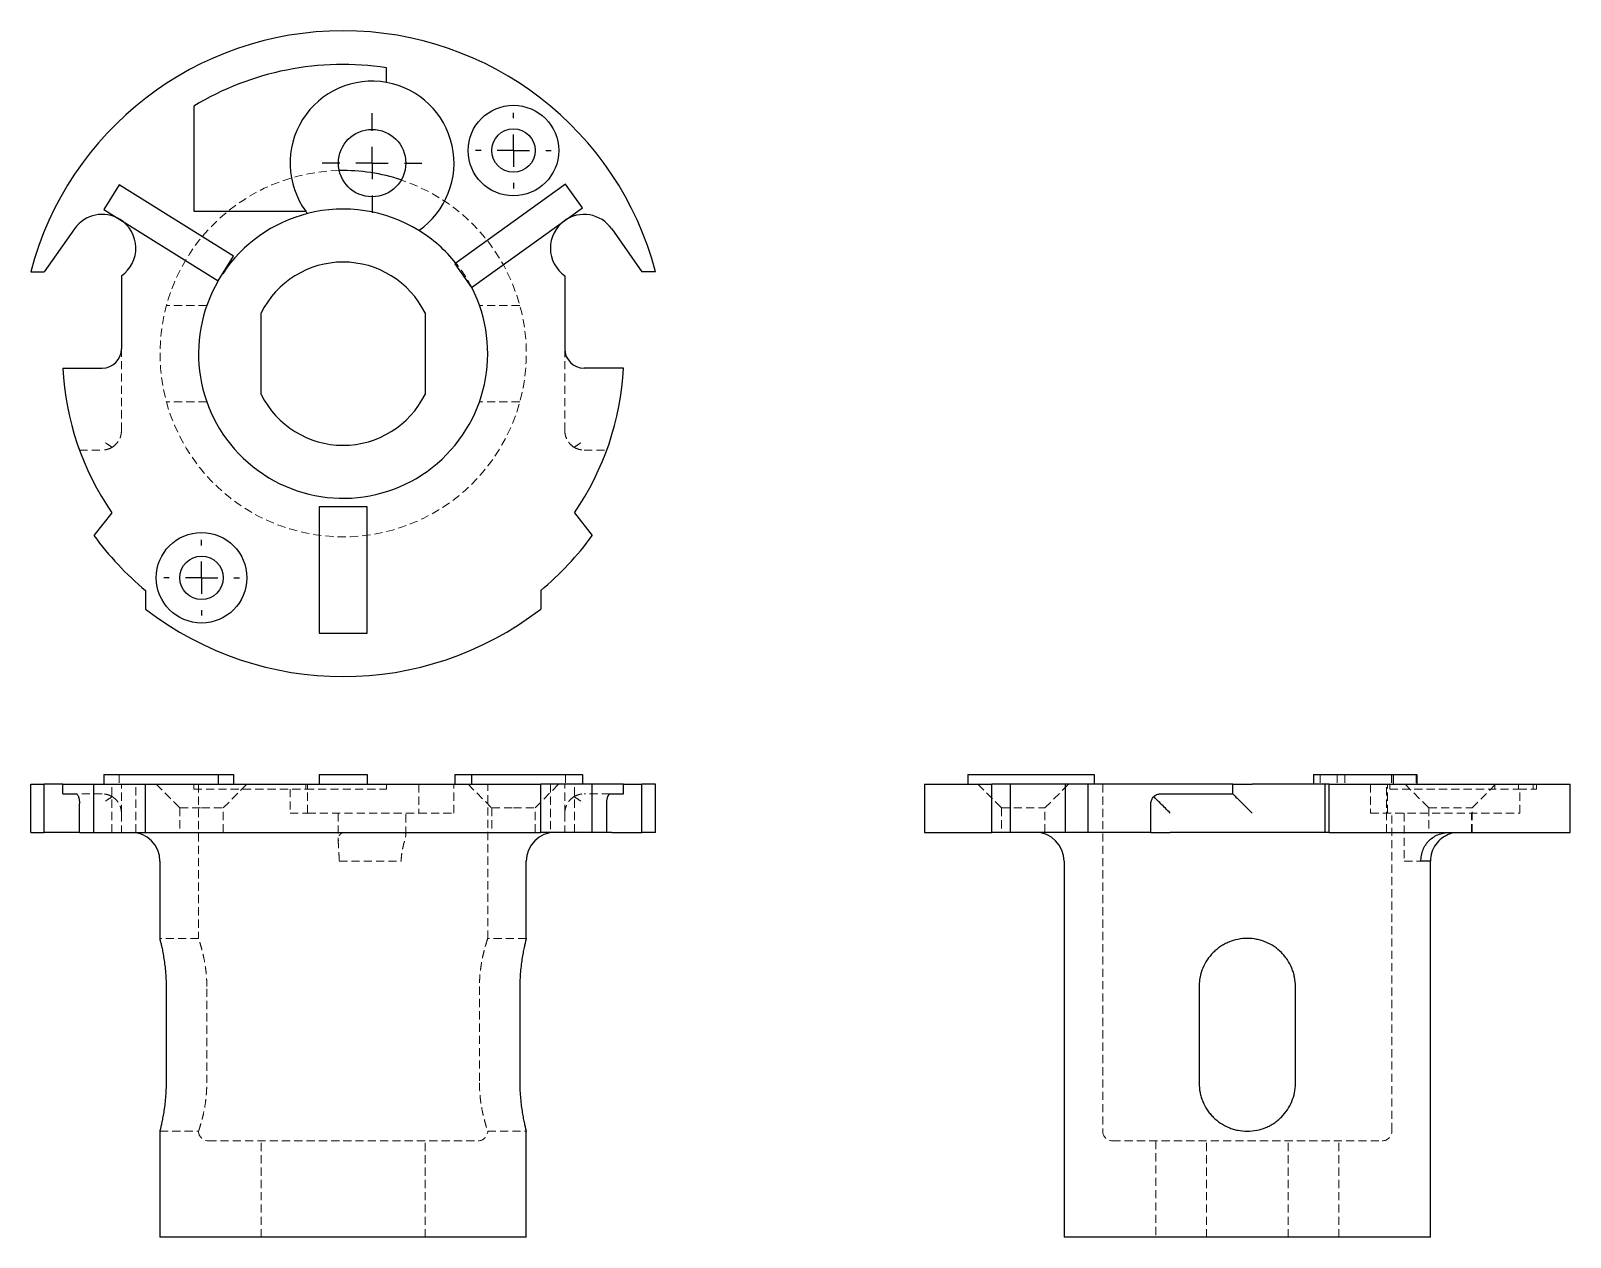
# Model space of a CAD drawing. Header units: millimetres. Extents: x 35 to 273, y 21 to 208.
import ezdxf

# ---------------------------------------------------------------- set-up
doc = ezdxf.new("R2010")
doc.units = ezdxf.units.MM
doc.linetypes.add('HIDDEN', pattern=[1.905, 1.27, -0.635])
doc.layers.add('10', color=7, linetype='Continuous')

# ---------------------------------------------------------------- blocks, each defined once
blk = doc.blocks.new('SW_CENTERMARKSYMBOL_0')
at = {"layer": '10', "color": 0}
for p, q in [((0, 5), (0, 7.72)), ((0, 0), (0, 2.5)), ((-5, 0), (-7.72, 0)), ((0, 0), (-2.5, 0)), ((0, 0), (0, -2.5)), ((0, 0), (2.5, 0)), ((5, 0), (7.72, 0)), ((0, -5), (0, -7.72))]:
    blk.add_line(p, q, dxfattribs=at)
blk = doc.blocks.new('SW_CENTERMARKSYMBOL_1')
at = {"layer": '10', "color": 0}
for p, q in [((0, 5), (0, 5.86)), ((0, 0), (0, 2.5)), ((-5, 0), (-5.86, 0)), ((0, 0), (-2.5, 0)), ((0, 0), (0, -2.5)), ((0, 0), (2.5, 0)), ((5, 0), (5.86, 0)), ((0, -5), (0, -5.86))]:
    blk.add_line(p, q, dxfattribs=at)
blk = doc.blocks.new('SW_CENTERMARKSYMBOL_2')
at = {"layer": '10', "color": 0}
for p, q in [((0, 5), (0, 5.86)), ((0, 0), (0, 2.5)), ((-5, 0), (-5.86, 0)), ((0, 0), (-2.5, 0)), ((0, 0), (0, -2.5)), ((0, 0), (2.5, 0)), ((5, 0), (5.86, 0)), ((0, -5), (0, -5.86))]:
    blk.add_line(p, q, dxfattribs=at)

msp = doc.modelspace()

# ---------------------------------------------------------------- linework, layer by layer
at = {"color": 7, "linetype": 'Continuous', "lineweight": 25}
for p, q in [((89.72, 200), (89.72, 202.27)), ((59.87, 196.34), (59.87, 180.05)), ((48.32, 184.13), (45.95, 180.33)), ((66.04, 173.09), (48.32, 184.13)), ((117.44, 184.23), (100.29, 171.89)), ((120.05, 180.59), (117.44, 184.23)), ((45.95, 180.33), (63.67, 169.29)), ((59.87, 180.05), (77.22, 180.05)), ((102.9, 168.25), (120.05, 180.59)), ((41.41, 177.35), (36.73, 170.69)), ((124.59, 177.35), (129.27, 170.69)), ((63.67, 169.29), (66.04, 173.09)), ((100.29, 171.89), (102.9, 168.25)), ((34.64, 170.69), (36.73, 170.69)), ((48.67, 170.06), (48.67, 158.75)), ((117.33, 170.06), (117.33, 158.75)), ((131.36, 170.69), (129.27, 170.69)), ((70.31, 151.67), (70.31, 164.33)), ((95.69, 164.33), (95.69, 151.67)), ((39.59, 155.76), (45.69, 155.76)), ((126.41, 155.76), (120.31, 155.76)), ((86.73, 134.28), (79.27, 134.28)), ((79.27, 134.28), (79.27, 114.72)), ((86.73, 114.72), (86.73, 134.28)), ((47.18, 133.37), (44.42, 129.85)), ((118.82, 133.37), (121.58, 129.85)), ((52.41, 121.32), (52.41, 118.45)), ((113.59, 121.32), (113.59, 118.45)), ((79.27, 114.72), (86.73, 114.72)), ((34.64, 83.87), (34.64, 91.33)), ((34.64, 91.33), (36.73, 91.33)), ((36.73, 83.87), (36.73, 91.33)), ((39.59, 91.33), (36.73, 91.33)), ((39.59, 89.84), (39.59, 91.33)), ((39.59, 91.33), (44.42, 91.33)), ((44.42, 83.87), (44.42, 91.33)), ((44.42, 91.33), (52.41, 91.33)), ((45.95, 92.82), (45.95, 91.33)), ((45.95, 92.82), (63.67, 92.82)), ((52.41, 83.87), (52.41, 91.33)), ((52.41, 91.33), (113.59, 91.33)), ((63.67, 92.82), (63.67, 91.33)), ((63.67, 92.82), (66.04, 92.82)), ((66.04, 92.82), (66.04, 91.33)), ((79.27, 92.82), (79.27, 91.33)), ((79.27, 92.82), (86.73, 92.82)), ((86.73, 92.82), (86.73, 91.33)), ((100.29, 92.82), (100.29, 91.33)), ((100.29, 92.82), (102.9, 92.82)), ((102.9, 92.82), (102.9, 91.33)), ((102.9, 92.82), (120.05, 92.82)), ((113.59, 83.87), (113.59, 91.33)), ((121.58, 91.33), (113.59, 91.33)), ((120.05, 92.82), (120.05, 91.33)), ((121.58, 83.87), (121.58, 91.33)), ((126.41, 91.33), (121.58, 91.33)), ((126.41, 89.84), (126.41, 91.33)), ((126.41, 91.33), (129.27, 91.33)), ((129.27, 83.87), (129.27, 91.33)), ((131.36, 91.33), (129.27, 91.33)), ((131.36, 83.87), (131.36, 91.33)), ((173, 91.33), (173, 83.87)), ((173, 91.33), (183.45, 91.33)), ((179.72, 92.82), (179.72, 91.33)), ((179.72, 92.82), (199.28, 92.82)), ((183.45, 83.87), (183.45, 91.33)), ((186.32, 91.33), (183.45, 91.33)), ((186.32, 83.87), (186.32, 91.33)), ((194.85, 91.33), (186.32, 91.33)), ((194.85, 83.87), (194.85, 91.33)), ((198.37, 91.33), (194.85, 91.33)), ((198.37, 83.87), (198.37, 91.33)), ((220.76, 91.33), (198.37, 91.33)), ((199.28, 92.82), (199.28, 91.33)), ((220.76, 89.84), (220.76, 91.33)), ((220.76, 91.33), (223.75, 91.33)), ((235.06, 91.33), (223.75, 91.33)), ((233.25, 92.82), (233.25, 91.33)), ((233.25, 92.82), (245.59, 92.82)), ((235.06, 83.87), (235.06, 91.33)), ((235.69, 91.33), (235.06, 91.33)), ((235.69, 83.87), (235.69, 91.33)), ((235.69, 91.33), (273, 91.33)), ((245.59, 92.82), (245.59, 91.33)), ((245.59, 92.82), (249.23, 92.82)), ((249.23, 92.82), (249.23, 91.33)), ((273, 83.87), (273, 91.33)), ((39.59, 89.84), (41.66, 89.84)), ((42.17, 83.87), (42.17, 88.34)), ((123.83, 83.87), (123.83, 88.34)), ((124.34, 89.84), (126.41, 89.84)), ((208.07, 83.87), (208.07, 88.34)), ((209.57, 89.84), (220.76, 89.84)), ((34.64, 83.87), (36.73, 83.87)), ((41.41, 83.87), (36.73, 83.87)), ((42.17, 83.87), (41.41, 83.87)), ((42.17, 83.87), (44.42, 83.87)), ((44.42, 83.87), (52.41, 83.87)), ((52.41, 83.87), (113.59, 83.87)), ((121.58, 83.87), (113.59, 83.87)), ((123.83, 83.87), (121.58, 83.87)), ((124.59, 83.87), (123.83, 83.87)), ((124.59, 83.87), (129.27, 83.87)), ((131.36, 83.87), (129.27, 83.87)), ((173, 83.87), (183.45, 83.87)), ((186.32, 83.87), (183.45, 83.87)), ((194.85, 83.87), (186.32, 83.87)), ((198.37, 83.87), (194.85, 83.87)), ((208.07, 83.87), (198.37, 83.87)), ((208.07, 83.87), (211.06, 83.87)), ((235.06, 83.87), (211.06, 83.87)), ((235.69, 83.87), (235.06, 83.87)), ((235.69, 83.87), (273, 83.87)), ((54.64, 79.39), (54.64, 67.42)), ((111.36, 67.42), (111.36, 79.39)), ((194.64, 79.39), (194.64, 21.18)), ((251.36, 79.39), (249.89, 79.39)), ((251.36, 21.18), (251.36, 79.39)), ((55.64, 45.06), (55.64, 59.99)), ((110.36, 59.99), (110.36, 45.06)), ((215.54, 59.99), (215.54, 45.06)), ((230.46, 45.06), (230.46, 59.99)), ((54.64, 37.62), (54.64, 21.18)), ((111.36, 21.18), (111.36, 37.62)), ((111.36, 21.18), (54.64, 21.18)), ((223, 21.18), (194.64, 21.18)), ((251.36, 21.18), (223, 21.18))]:
    msp.add_line(p, q, dxfattribs=at)
at = {"color": 7, "linetype": 'HIDDEN', "lineweight": 18}
for p, q in [((61.89, 165.46), (55.64, 165.46)), ((110.36, 165.46), (104.11, 165.46)), ((48.67, 146.06), (48.67, 158.75)), ((117.33, 158.75), (117.33, 146.06)), ((61.89, 150.54), (55.64, 150.54)), ((110.36, 150.54), (104.11, 150.54)), ((42.17, 143.07), (45.69, 143.07)), ((120.31, 143.07), (123.83, 143.07)), ((47.18, 83.87), (47.18, 91.33)), ((48.32, 92.82), (48.32, 91.33)), ((48.67, 86.85), (48.67, 91.33)), ((50.91, 83.87), (50.91, 91.33)), ((54.06, 91.33), (57.72, 87.67)), ((59.87, 90.58), (59.87, 91.33)), ((59.87, 90.58), (77.22, 90.58)), ((60.61, 91.33), (60.61, 67.42)), ((64.44, 87.67), (68.09, 91.33)), ((74.79, 90.58), (74.79, 86.85)), ((77.22, 90.58), (77.22, 91.33)), ((77.22, 90.58), (89.72, 90.58)), ((77.48, 86.85), (77.48, 91.33)), ((89.72, 91.33), (89.72, 90.58)), ((94.7, 91.33), (94.7, 86.85)), ((100.16, 86.85), (100.16, 91.33)), ((102.35, 91.33), (106.01, 87.67)), ((105.39, 67.42), (105.39, 91.33)), ((112.73, 87.67), (116.38, 91.33)), ((115.09, 91.33), (115.09, 83.87)), ((117.33, 86.85), (117.33, 91.33)), ((117.44, 92.82), (117.44, 91.33)), ((118.82, 83.87), (118.82, 91.33)), ((181.29, 91.33), (184.94, 87.67)), ((191.66, 87.67), (195.32, 91.33)), ((200.61, 91.33), (200.61, 37.6)), ((234.29, 92.82), (234.29, 91.33)), ((236.89, 92.82), (236.89, 91.33)), ((238.09, 92.82), (238.09, 91.33)), ((242.09, 91.33), (242.09, 86.85)), ((244.57, 83.87), (244.57, 91.33)), ((244.7, 86.85), (244.7, 91.33)), ((245.05, 90.58), (245.05, 91.33)), ((245.05, 90.58), (265, 90.58)), ((245.33, 92.82), (245.33, 91.33)), ((247.44, 91.33), (251.1, 87.67)), ((249.13, 92.82), (249.13, 91.33)), ((257.81, 87.67), (261.47, 91.33)), ((261.34, 90.58), (261.34, 91.33)), ((265, 91.33), (265, 90.58)), ((265, 90.58), (267.27, 90.58)), ((265.2, 86.85), (265.2, 90.58)), ((267.27, 90.58), (267.27, 91.33)), ((267.27, 90.58), (267.78, 90.58)), ((267.78, 90.58), (267.78, 91.33)), ((45.69, 89.84), (41.66, 89.84)), ((124.34, 89.84), (120.31, 89.84)), ((48.67, 86.85), (48.67, 83.87)), ((57.72, 87.67), (61.08, 87.67)), ((57.72, 87.67), (57.72, 83.87)), ((61.08, 87.67), (64.44, 87.67)), ((64.44, 83.87), (64.44, 87.67)), ((74.79, 86.85), (77.48, 86.85)), ((77.48, 86.85), (94.7, 86.85)), ((82.25, 86.85), (82.25, 82.34)), ((92.7, 83.5), (92.7, 86.85)), ((94.7, 86.85), (100.16, 86.85)), ((106.01, 87.67), (109.37, 87.67)), ((106.01, 87.67), (106.01, 83.87)), ((109.37, 87.67), (112.73, 87.67)), ((112.73, 83.87), (112.73, 87.67)), ((117.33, 86.85), (117.33, 83.87)), ((184.94, 87.67), (191.66, 87.67)), ((184.94, 87.67), (184.94, 83.87)), ((191.66, 83.87), (191.66, 87.67)), ((242.09, 86.85), (265.2, 86.85)), ((245.39, 37.6), (245.39, 86.85)), ((247.29, 86.85), (247.29, 79.39)), ((251.1, 87.67), (257.81, 87.67)), ((251.1, 87.67), (251.1, 83.87)), ((257.74, 83.87), (257.74, 86.85)), ((257.81, 83.87), (257.81, 87.67)), ((82.38, 79.39), (92, 79.39)), ((247.29, 79.39), (249.89, 79.39)), ((60.62, 67.45), (54.64, 67.45)), ((111.36, 67.45), (105.38, 67.45)), ((61.89, 45.06), (61.89, 59.99)), ((104.11, 59.99), (104.11, 45.06)), ((54.64, 37.6), (60.61, 37.6)), ((62.1, 36.1), (83, 36.1)), ((70.31, 21.18), (70.31, 36.1)), ((83, 36.1), (103.9, 36.1)), ((95.69, 21.18), (95.69, 36.1)), ((105.39, 37.6), (111.36, 37.6)), ((202.1, 36.1), (243.9, 36.1)), ((208.82, 36.1), (208.82, 21.18)), ((216.67, 21.18), (216.67, 36.1)), ((229.33, 21.18), (229.33, 36.1)), ((237.18, 21.18), (237.18, 36.1))]:
    msp.add_line(p, q, dxfattribs=at)
at = {"color": 7, "linetype": 'Continuous', "lineweight": 25}
for centre, radius in [((109.37, 189.45), 7.01), ((87.48, 187.51), 5.22), ((109.37, 189.45), 3.36), ((61.08, 123.3), 7.01), ((61.08, 123.3), 3.36)]:
    msp.add_circle(centre, radius, dxfattribs=at)
for centre, radius, start, end in [((83, 158), 50, 14.6984, 165.3016), ((83, 158), 44.78, 81.3731, 121.1089), ((87.48, 187.51), 12.69, 79.8358, 216.0319), ((87.48, 187.51), 12.69, 304.7204, 79.8358), ((83, 158), 28.36, 71.5025, 91.2437), ((45.69, 174.34), 5.22, 58.064, 144.8951), ((45.69, 174.34), 5.22, 304.8499, 58.064), ((83, 158), 22.39, 104.2636, 146.413), ((87.48, 187.51), 12.69, 216.0319, 218.0257), ((83, 158), 22.39, 58.4826, 104.2636), ((120.31, 174.34), 5.22, 35.1049, 125.7322), ((83, 158), 22.39, 38.7447, 58.4826), ((120.31, 174.34), 5.22, 125.7322, 235.1501), ((83, 158), 14.18, 26.5254, 153.4746), ((83, 158), 22.39, 149.715, 27.2533), ((45.69, 158.75), 2.99, 270, 0), ((120.31, 158.75), 2.99, 180, 270), ((83, 158), 43.47, 182.9522, 214.5085), ((83, 158), 43.47, 325.4915, 357.0478), ((83, 158), 14.18, 206.5254, 333.4746), ((83, 158), 47.76, 216.1152, 230.1758), ((83, 158), 47.76, 309.8242, 323.8848), ((83, 158), 50, 232.2833, 307.7167), ((50.16, 79.39), 4.48, 0, 90), ((115.84, 79.39), 4.48, 90, 180), ((190.16, 79.39), 4.48, 0, 90)]:
    msp.add_arc(centre, radius, start, end, dxfattribs=at)
at = {"color": 7, "linetype": 'HIDDEN', "lineweight": 18}
for centre, radius, start, end in [((83, 158), 28.36, 91.2437, 71.5025), ((83, 158), 22.39, 27.2533, 38.7447), ((120.31, 146.06), 2.99, 224.7472, 246.2112), ((255.84, 79.39), 4.48, 90, 98.0004), ((62.1, 37.6), 1.49, 180, 270), ((103.9, 37.6), 1.49, 270, 0), ((202.1, 37.6), 1.49, 180, 270), ((243.9, 37.6), 1.49, 270, 0)]:
    msp.add_arc(centre, radius, start, end, dxfattribs=at)
for points, knots in [([(47.24, 143.51), (47.45, 143.64), (47.65, 143.8), (48.01, 144.16), (48.16, 144.37), (48.42, 144.83), (48.51, 145.07), (48.64, 145.56), (48.67, 145.82), (48.67, 146.06)], [0, 0, 0, 0, 0.25, 0.25, 0.5, 0.5, 0.75, 0.75, 1, 1, 1, 1]), ([(117.33, 146.06), (117.33, 145.82), (117.36, 145.56), (117.49, 145.07), (117.58, 144.83), (117.84, 144.37), (117.99, 144.16), (118.35, 143.8), (118.55, 143.64), (118.76, 143.51)], [0, 0, 0, 0, 0.25, 0.25, 0.5, 0.5, 0.75, 0.75, 1, 1, 1, 1]), ([(47.24, 143.51), (46.99, 143.66), (46.74, 143.83), (46.35, 144.1), (46.22, 144.19), (45.95, 144.38), (45.82, 144.47), (45.69, 144.57)], [0, 0, 0, 0, 0.5, 0.5, 0.75, 0.75, 1, 1, 1, 1]), ([(47.24, 143.51), (46.99, 143.36), (46.74, 143.25), (46.35, 143.15), (46.22, 143.12), (45.95, 143.08), (45.82, 143.07), (45.69, 143.07)], [0, 0, 0, 0, 0.5, 0.5, 0.75, 0.75, 1, 1, 1, 1]), ([(118.76, 143.51), (119.01, 143.66), (119.26, 143.83), (119.65, 144.1), (119.78, 144.19), (120.05, 144.38), (120.18, 144.47), (120.31, 144.57)], [0, 0, 0, 0, 0.5, 0.5, 0.75, 0.75, 1, 1, 1, 1]), ([(118.76, 143.51), (119.01, 143.36), (119.26, 143.25), (119.65, 143.15), (119.78, 143.12), (120.05, 143.08), (120.18, 143.07), (120.31, 143.07)], [0, 0, 0, 0, 0.5, 0.5, 0.75, 0.75, 1, 1, 1, 1]), ([(47.24, 89.4), (46.99, 89.55), (46.74, 89.66), (46.35, 89.76), (46.22, 89.79), (45.95, 89.83), (45.82, 89.84), (45.69, 89.84)], [0, 0, 0, 0, 0.5, 0.5, 0.75, 0.75, 1, 1, 1, 1]), ([(47.24, 89.4), (46.99, 89.25), (46.74, 89.08), (46.35, 88.81), (46.22, 88.72), (45.95, 88.53), (45.82, 88.44), (45.69, 88.34)], [0, 0, 0, 0, 0.5, 0.5, 0.75, 0.75, 1, 1, 1, 1]), ([(47.24, 89.4), (47.45, 89.27), (47.65, 89.11), (48.01, 88.75), (48.16, 88.54), (48.42, 88.08), (48.51, 87.84), (48.64, 87.35), (48.67, 87.09), (48.67, 86.85)], [0, 0, 0, 0, 0.25, 0.25, 0.5, 0.5, 0.75, 0.75, 1, 1, 1, 1]), ([(117.33, 86.85), (117.33, 87.09), (117.36, 87.35), (117.49, 87.84), (117.58, 88.08), (117.84, 88.54), (117.99, 88.75), (118.35, 89.11), (118.55, 89.27), (118.76, 89.4)], [0, 0, 0, 0, 0.25, 0.25, 0.5, 0.5, 0.75, 0.75, 1, 1, 1, 1]), ([(118.76, 89.4), (119.01, 89.55), (119.26, 89.66), (119.65, 89.76), (119.78, 89.79), (120.05, 89.83), (120.18, 89.84), (120.31, 89.84)], [0, 0, 0, 0, 0.5, 0.5, 0.75, 0.75, 1, 1, 1, 1]), ([(118.76, 89.4), (119.01, 89.25), (119.26, 89.08), (119.65, 88.81), (119.78, 88.72), (120.05, 88.53), (120.18, 88.44), (120.31, 88.34)], [0, 0, 0, 0, 0.5, 0.5, 0.75, 0.75, 1, 1, 1, 1]), ([(83.44, 83.87), (83.25, 83.87), (83.08, 83.85), (82.78, 83.76), (82.66, 83.69), (82.51, 83.54), (82.47, 83.48), (82.4, 83.35), (82.37, 83.28), (82.3, 83.04), (82.27, 82.86), (82.25, 82.44), (82.25, 82.21), (82.28, 81.71), (82.3, 81.44), (82.33, 80.88), (82.35, 80.59), (82.38, 80), (82.38, 79.7), (82.38, 79.39)], [0, 0, 0, 0, 0.125, 0.125, 0.25, 0.25, 0.3125, 0.3125, 0.375, 0.375, 0.5, 0.5, 0.625, 0.625, 0.75, 0.75, 0.875, 0.875, 1, 1, 1, 1]), ([(92, 79.39), (92, 79.7), (92.01, 80), (92.07, 80.59), (92.12, 80.89), (92.23, 81.44), (92.29, 81.71), (92.38, 82.08), (92.41, 82.2), (92.48, 82.43), (92.51, 82.54), (92.59, 82.85), (92.64, 83.04), (92.7, 83.36), (92.71, 83.48), (92.68, 83.68), (92.65, 83.76), (92.52, 83.85), (92.43, 83.87), (92.31, 83.87)], [0, 0, 0, 0, 0.125, 0.125, 0.25, 0.25, 0.375, 0.375, 0.4375, 0.4375, 0.5, 0.5, 0.625, 0.625, 0.75, 0.75, 0.875, 0.875, 1, 1, 1, 1]), ([(61.89, 59.99), (61.89, 60.39), (61.87, 61.2), (61.77, 62.38), (61.61, 63.5), (61.42, 64.52), (61.2, 65.44), (60.99, 66.22), (60.81, 66.84), (60.68, 67.25), (60.61, 67.44), (60.62, 67.43), (60.62, 67.42)], [0, 0, 0, 0, 0.101741, 0.206546, 0.308257, 0.412729, 0.518055, 0.626276, 0.734157, 0.845382, 0.949461, 1, 1, 1, 1]), ([(105.38, 67.42), (105.38, 67.43), (105.38, 67.44), (105.32, 67.24), (105.2, 66.86), (105.03, 66.29), (104.83, 65.56), (104.61, 64.65), (104.41, 63.6), (104.24, 62.43), (104.13, 61.21), (104.11, 60.38), (104.11, 59.99)], [0, 0, 0, 0, 0.056809, 0.156948, 0.259925, 0.361489, 0.465746, 0.572031, 0.681304, 0.788901, 0.899906, 1, 1, 1, 1]), ([(60.61, 37.6), (60.61, 37.6), (60.63, 37.65), (60.68, 37.79), (60.69, 37.85), (60.74, 37.99), (60.77, 38.08), (60.85, 38.36), (60.92, 38.59), (61.04, 38.99), (61.08, 39.14), (61.16, 39.45), (61.2, 39.61), (61.33, 40.12), (61.41, 40.5), (61.57, 41.31), (61.64, 41.74), (61.73, 42.41), (61.76, 42.64), (61.8, 43.11), (61.82, 43.35), (61.87, 44.07), (61.89, 44.56), (61.89, 45.06)], [0, 0, 0, 0, 0.125, 0.125, 0.1875, 0.1875, 0.25, 0.25, 0.375, 0.375, 0.4375, 0.4375, 0.5, 0.5, 0.625, 0.625, 0.75, 0.75, 0.8125, 0.8125, 0.875, 0.875, 1, 1, 1, 1]), ([(104.11, 45.06), (104.11, 44.56), (104.13, 44.08), (104.17, 43.36), (104.2, 43.12), (104.24, 42.65), (104.27, 42.42), (104.36, 41.74), (104.43, 41.31), (104.55, 40.71), (104.59, 40.51), (104.67, 40.13), (104.72, 39.96), (104.84, 39.44), (104.92, 39.14), (105.08, 38.59), (105.14, 38.36), (105.23, 38.08), (105.26, 38), (105.3, 37.85), (105.32, 37.79), (105.37, 37.65), (105.39, 37.6), (105.39, 37.6)], [0, 0, 0, 0, 0.125, 0.125, 0.1875, 0.1875, 0.25, 0.25, 0.375, 0.375, 0.4375, 0.4375, 0.5, 0.5, 0.625, 0.625, 0.75, 0.75, 0.8125, 0.8125, 0.875, 0.875, 1, 1, 1, 1])]:
    msp.add_open_spline(points, degree=3, knots=knots, dxfattribs=at)
at = {"color": 7, "linetype": 'Continuous', "lineweight": 25}
for points, knots in [([(41.66, 89.84), (41.72, 89.84), (41.78, 89.8), (41.87, 89.69), (41.9, 89.65), (41.96, 89.54), (41.99, 89.48), (42.04, 89.34), (42.06, 89.27), (42.1, 89.11), (42.12, 89.02), (42.16, 88.75), (42.17, 88.55), (42.17, 88.34)], [0, 0, 0, 0, 0.25, 0.25, 0.375, 0.375, 0.5, 0.5, 0.625, 0.625, 0.75, 0.75, 1, 1, 1, 1]), ([(123.83, 88.34), (123.83, 88.44), (123.83, 88.54), (123.85, 88.74), (123.86, 88.84), (123.9, 89.11), (123.94, 89.28), (124.04, 89.55), (124.1, 89.65), (124.22, 89.8), (124.28, 89.84), (124.34, 89.84)], [0, 0, 0, 0, 0.125, 0.125, 0.25, 0.25, 0.5, 0.5, 0.75, 0.75, 1, 1, 1, 1]), ([(208.07, 88.34), (208.07, 88.44), (208.08, 88.54), (208.12, 88.74), (208.16, 88.84), (208.27, 89.11), (208.39, 89.28), (208.66, 89.55), (208.83, 89.65), (209.18, 89.8), (209.37, 89.84), (209.57, 89.84)], [0, 0, 0, 0, 0.125, 0.125, 0.25, 0.25, 0.5, 0.5, 0.75, 0.75, 1, 1, 1, 1]), ([(211.06, 86.85), (210.82, 87.09), (210.56, 87.35), (210.07, 87.84), (209.83, 88.08), (209.37, 88.54), (209.16, 88.75), (208.8, 89.11), (208.64, 89.27), (208.51, 89.4)], [0, 0, 0, 0, 0.25, 0.25, 0.5, 0.5, 0.75, 0.75, 1, 1, 1, 1]), ([(220.76, 89.84), (220.76, 89.84), (220.83, 89.77), (221.12, 89.48), (221.34, 89.25), (221.93, 88.67), (222.28, 88.32), (223.01, 87.58), (223.39, 87.2), (223.75, 86.85)], [0, 0, 0, 0, 0.25, 0.25, 0.5, 0.5, 0.75, 0.75, 1, 1, 1, 1]), ([(249.89, 79.39), (249.89, 79.7), (249.92, 80), (250.03, 80.59), (250.11, 80.89), (250.33, 81.44), (250.47, 81.71), (250.71, 82.08), (250.8, 82.2), (250.99, 82.43), (251.09, 82.54), (251.41, 82.85), (251.65, 83.04), (252.17, 83.36), (252.45, 83.48), (253.02, 83.68), (253.32, 83.76), (253.91, 83.85), (254.2, 83.87), (254.49, 83.87)], [0, 0, 0, 0, 0.125, 0.125, 0.25, 0.25, 0.375, 0.375, 0.4375, 0.4375, 0.5, 0.5, 0.625, 0.625, 0.75, 0.75, 0.875, 0.875, 1, 1, 1, 1]), ([(255.21, 83.82), (255.21, 83.82), (254.87, 83.8), (254.09, 83.56), (253.02, 82.96), (252.13, 82.01), (251.48, 80.8), (251.4, 79.87), (251.35, 79.39)], [0, 0, 0, 0, 0.0015278, 0.1915465, 0.3816959, 0.5708467, 0.7814542, 1, 1, 1, 1]), ([(55.64, 59.99), (55.64, 60.39), (55.63, 61.21), (55.54, 62.41), (55.42, 63.54), (55.26, 64.57), (55.1, 65.49), (54.93, 66.27), (54.79, 66.87), (54.69, 67.26), (54.64, 67.45), (54.65, 67.43), (54.65, 67.42)], [0, 0, 0, 0, 0.103303, 0.209671, 0.312956, 0.419115, 0.524669, 0.633186, 0.740264, 0.850583, 0.955241, 1, 1, 1, 1]), ([(111.35, 67.42), (111.35, 67.42), (111.35, 67.43), (111.3, 67.22), (111.2, 66.82), (111.06, 66.22), (110.9, 65.45), (110.73, 64.52), (110.57, 63.45), (110.45, 62.27), (110.37, 61.11), (110.36, 60.33), (110.36, 59.99)], [0, 0, 0, 0, 0.063089, 0.165271, 0.270365, 0.373613, 0.479688, 0.585973, 0.695299, 0.802089, 0.912156, 1, 1, 1, 1]), ([(230.46, 59.99), (230.46, 60.48), (230.41, 60.97), (230.27, 61.68), (230.21, 61.92), (230.07, 62.39), (229.98, 62.62), (229.7, 63.3), (229.47, 63.73), (229.07, 64.34), (228.92, 64.53), (228.61, 64.91), (228.45, 65.09), (227.93, 65.6), (227.56, 65.91), (226.75, 66.46), (226.31, 66.69), (225.64, 66.97), (225.41, 67.05), (224.95, 67.19), (224.7, 67.25), (223.98, 67.4), (223.5, 67.45), (222.52, 67.45), (222.02, 67.4), (221.06, 67.21), (220.6, 67.07), (219.92, 66.79), (219.69, 66.68), (219.26, 66.45), (219.05, 66.32), (218.65, 66.05), (218.46, 65.91), (218.08, 65.6), (217.9, 65.44), (217.38, 64.92), (217.07, 64.54), (216.53, 63.74), (216.3, 63.3), (215.92, 62.4), (215.78, 61.94), (215.64, 61.22), (215.6, 60.97), (215.55, 60.48), (215.54, 60.23), (215.54, 59.99)], [0, 0, 0, 0, 0.0625, 0.0625, 0.09375, 0.09375, 0.125, 0.125, 0.1875, 0.1875, 0.21875, 0.21875, 0.25, 0.25, 0.3125, 0.3125, 0.375, 0.375, 0.40625, 0.40625, 0.4375, 0.4375, 0.5, 0.5, 0.5625, 0.5625, 0.625, 0.625, 0.65625, 0.65625, 0.6875, 0.6875, 0.71875, 0.71875, 0.75, 0.75, 0.8125, 0.8125, 0.875, 0.875, 0.9375, 0.9375, 0.96875, 0.96875, 1, 1, 1, 1]), ([(54.65, 37.62), (54.65, 37.62), (54.65, 37.61), (54.7, 37.83), (54.8, 38.23), (54.94, 38.83), (55.1, 39.59), (55.27, 40.53), (55.43, 41.59), (55.55, 42.77), (55.63, 43.94), (55.64, 44.72), (55.64, 45.06)], [0, 0, 0, 0, 0.063089, 0.165271, 0.270365, 0.373613, 0.479688, 0.585973, 0.695299, 0.802089, 0.912156, 1, 1, 1, 1]), ([(110.36, 45.06), (110.36, 44.65), (110.37, 43.83), (110.46, 42.64), (110.58, 41.5), (110.74, 40.47), (110.9, 39.55), (111.07, 38.78), (111.21, 38.17), (111.31, 37.78), (111.36, 37.6), (111.35, 37.62), (111.35, 37.62)], [0, 0, 0, 0, 0.103303, 0.209671, 0.312956, 0.419115, 0.524669, 0.633186, 0.740264, 0.850583, 0.955241, 1, 1, 1, 1]), ([(215.54, 45.06), (215.54, 44.56), (215.59, 44.08), (215.73, 43.36), (215.79, 43.12), (215.93, 42.65), (216.02, 42.42), (216.3, 41.74), (216.53, 41.32), (216.93, 40.71), (217.08, 40.51), (217.39, 40.13), (217.55, 39.95), (218.07, 39.44), (218.44, 39.13), (219.25, 38.59), (219.69, 38.36), (220.36, 38.08), (220.59, 37.99), (221.05, 37.85), (221.3, 37.79), (222.02, 37.65), (222.5, 37.6), (223.48, 37.6), (223.98, 37.65), (224.94, 37.84), (225.4, 37.98), (226.08, 38.26), (226.31, 38.37), (226.74, 38.6), (226.95, 38.72), (227.35, 38.99), (227.54, 39.13), (227.92, 39.44), (228.1, 39.61), (228.62, 40.13), (228.93, 40.5), (229.47, 41.31), (229.7, 41.74), (230.08, 42.64), (230.22, 43.11), (230.36, 43.83), (230.4, 44.07), (230.45, 44.57), (230.46, 44.81), (230.46, 45.06)], [0, 0, 0, 0, 0.0625, 0.0625, 0.09375, 0.09375, 0.125, 0.125, 0.1875, 0.1875, 0.21875, 0.21875, 0.25, 0.25, 0.3125, 0.3125, 0.375, 0.375, 0.40625, 0.40625, 0.4375, 0.4375, 0.5, 0.5, 0.5625, 0.5625, 0.625, 0.625, 0.65625, 0.65625, 0.6875, 0.6875, 0.71875, 0.71875, 0.75, 0.75, 0.8125, 0.8125, 0.875, 0.875, 0.9375, 0.9375, 0.96875, 0.96875, 1, 1, 1, 1])]:
    msp.add_open_spline(points, degree=3, knots=knots, dxfattribs=at)

# ---------------------------------------------------------------- block references
at = {"layer": '10'}
for name, p in [('SW_CENTERMARKSYMBOL_0', (87.48, 187.51)), ('SW_CENTERMARKSYMBOL_2', (109.37, 189.45)), ('SW_CENTERMARKSYMBOL_1', (61.08, 123.3))]:
    msp.add_blockref(name, p, dxfattribs=at)

doc.saveas('drawing.dxf')
